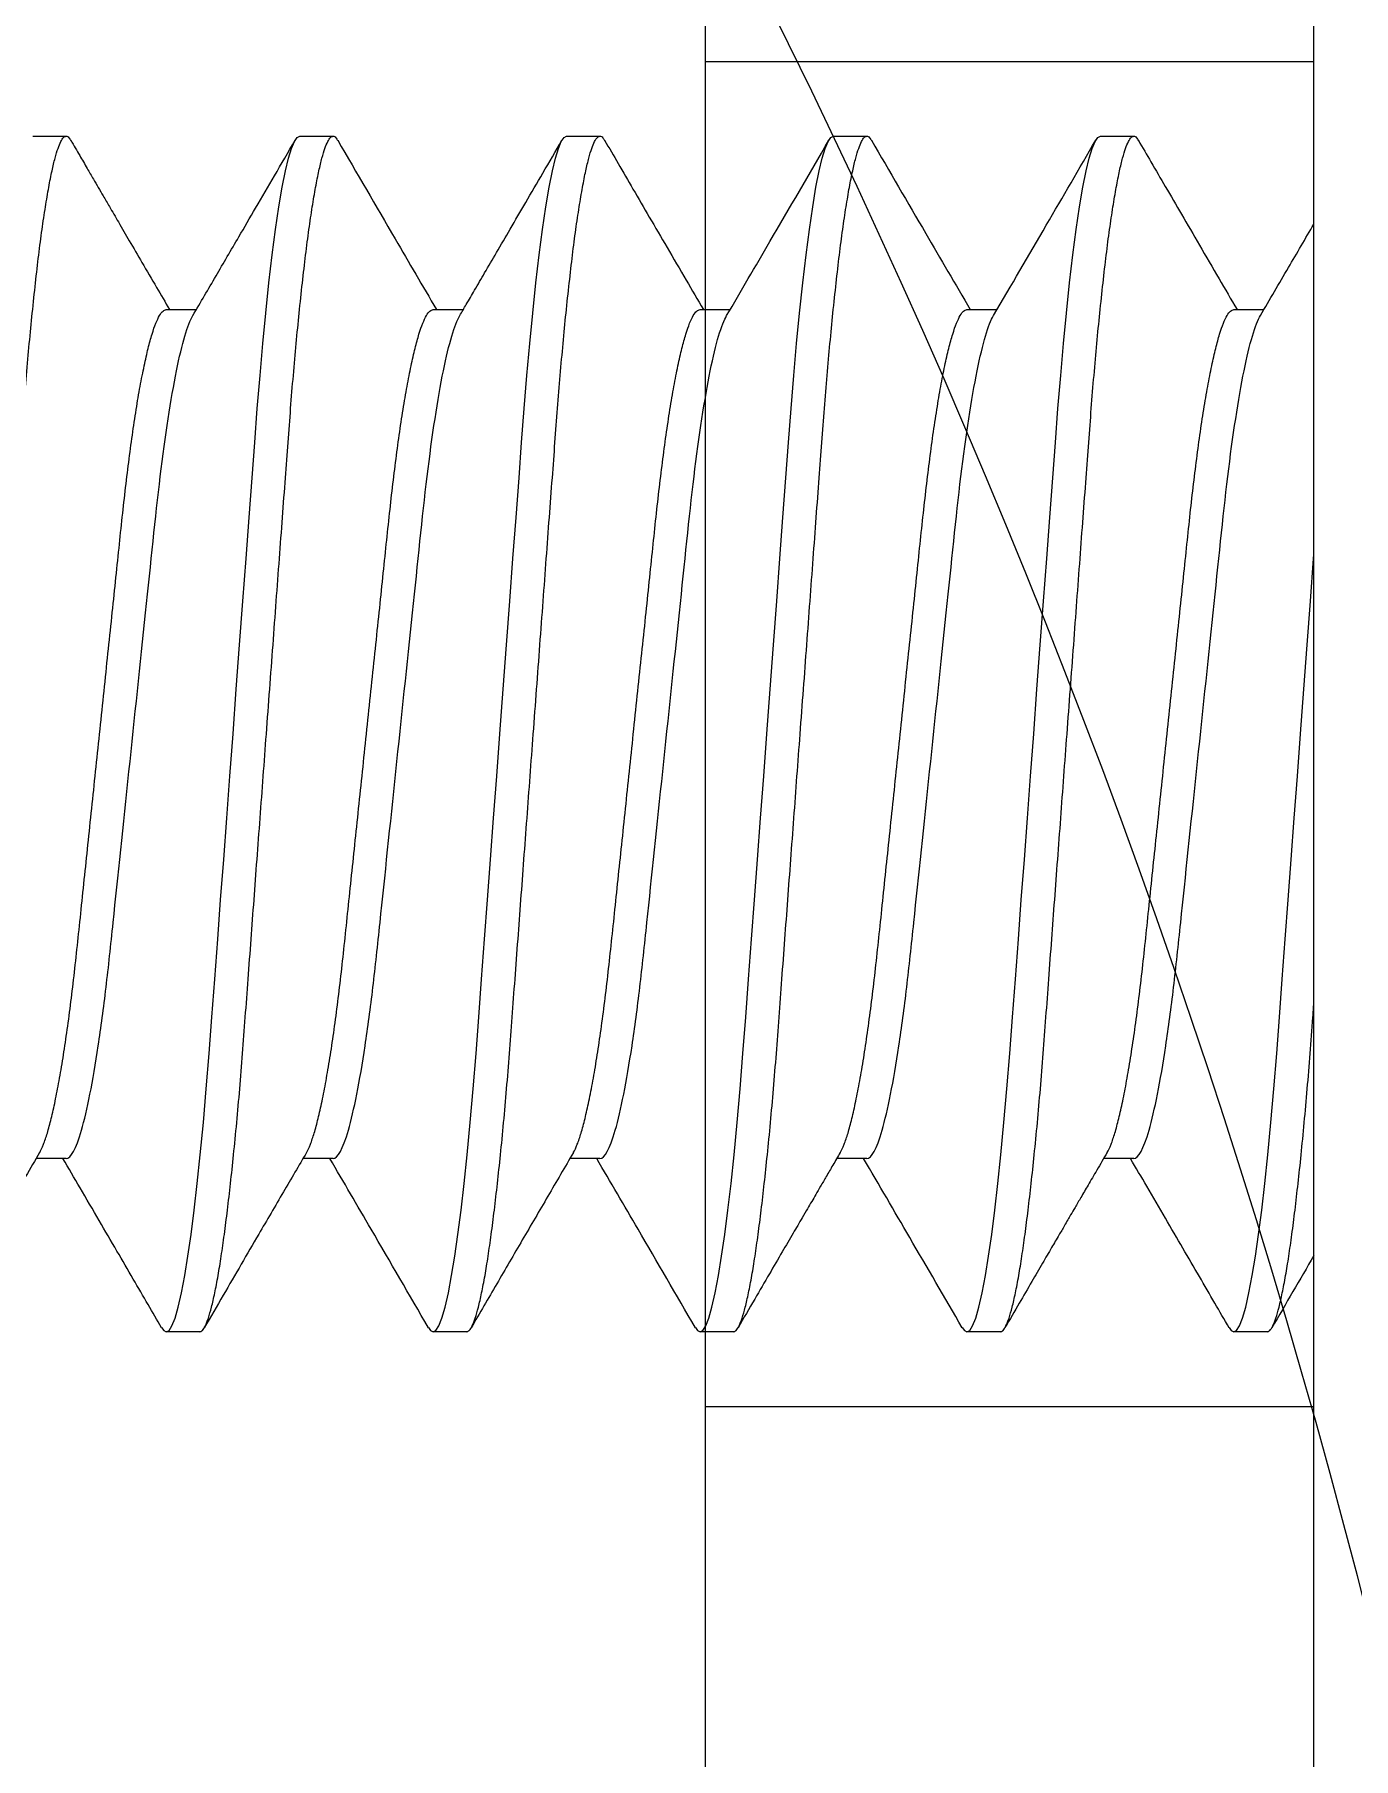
# Model space of a CAD drawing. Header units: inches. Extents: x 1.3 to 19.8, y 1.7 to 13.
# Drawn here: x 14.1587 to 14.2823, y 8.1799 to 8.3414 of the extents above; entities that cross this region are included whole.
import ezdxf

# ---------------------------------------------------------------- set-up
doc = ezdxf.new("R2010")
doc.units = ezdxf.units.IN
doc.header["$MEASUREMENT"] = 0
doc.linetypes.add('SLD-Solid', pattern=[0])
for name, color, linetype in [('Clamp', 30, 'Continuous'), ('Fastener', 134, 'Continuous'), ('Solenoid', 6, 'Continuous')]:
    doc.layers.add(name, color=color, linetype=linetype)

msp = doc.modelspace()

# ---------------------------------------------------------------- linework, layer by layer
at = {"layer": 'Clamp'}
msp.add_arc((13.55654, 8.00907), 0.75, 0, 48.67895, dxfattribs=at)
at = {"layer": 'Fastener'}
msp.add_line((14.27854, 8.15724), (14.27854, 8.43187), dxfattribs=at)
at = {"layer": 'Fastener', "linetype": 'SLD-Solid', "lineweight": 15}
for p, q in [((14.15854, 8.33187), (14.16166, 8.33187)), ((14.18354, 8.33187), (14.18666, 8.33187)), ((14.20854, 8.33187), (14.21166, 8.33187)), ((14.23354, 8.33187), (14.23666, 8.33187)), ((14.25854, 8.33187), (14.26166, 8.33187)), ((14.17104, 8.31563), (14.17386, 8.31563)), ((14.19604, 8.31563), (14.19886, 8.31563)), ((14.22104, 8.31563), (14.22386, 8.31563)), ((14.24604, 8.31563), (14.24886, 8.31563)), ((14.27104, 8.31563), (14.27386, 8.31563)), ((14.16166, 8.2361), (14.15885, 8.2361)), ((14.18666, 8.2361), (14.18385, 8.2361)), ((14.21166, 8.2361), (14.20885, 8.2361)), ((14.23666, 8.2361), (14.23384, 8.2361)), ((14.26166, 8.2361), (14.25884, 8.2361)), ((14.17416, 8.21987), (14.17104, 8.21987)), ((14.19916, 8.21987), (14.19604, 8.21987)), ((14.22416, 8.21987), (14.22104, 8.21987)), ((14.24916, 8.21987), (14.24604, 8.21987)), ((14.27416, 8.21987), (14.27104, 8.21987))]:
    msp.add_line(p, q, dxfattribs=at)
at = {"layer": 'Fastener', "linetype": 'SLD-Solid', "lineweight": 15, "flags": 128}
for points in [[(14.1706, 8.22028), (14.1708, 8.21999), (14.17104, 8.21987), (14.1713, 8.22), (14.17157, 8.22043), (14.17186, 8.22116), (14.17215, 8.22219), (14.17246, 8.22352), (14.17277, 8.22515), (14.17306, 8.22695), (14.17336, 8.229), (14.17365, 8.23128), (14.17394, 8.23377), (14.17422, 8.23645), (14.17451, 8.23947), (14.17479, 8.24264), (14.17506, 8.24594), (14.17532, 8.24934), (14.17558, 8.25291), (14.17586, 8.25666), (14.17613, 8.26033), (14.17642, 8.26411), (14.1767, 8.26798), (14.177, 8.27191), (14.17729, 8.27587), (14.1776, 8.28006), (14.17791, 8.28422), (14.17822, 8.28831), (14.17851, 8.2923), (14.1788, 8.29616), (14.17908, 8.29986), (14.17932, 8.30318), (14.17956, 8.30636), (14.17982, 8.30946), (14.18008, 8.31244), (14.18036, 8.31528), (14.18066, 8.31812), (14.18097, 8.32074), (14.18128, 8.32312), (14.18159, 8.32524), (14.1819, 8.32708), (14.18221, 8.32862), (14.18249, 8.32981), (14.18277, 8.33072), (14.18304, 8.33136), (14.1833, 8.33174), (14.18354, 8.33187), (14.18354, 8.33187)], [(14.1956, 8.22028), (14.1958, 8.21999), (14.19604, 8.21987), (14.1963, 8.22), (14.19657, 8.22043), (14.19686, 8.22116), (14.19715, 8.22219), (14.19746, 8.22352), (14.19777, 8.22515), (14.19806, 8.22695), (14.19836, 8.229), (14.19865, 8.23128), (14.19894, 8.23377), (14.19922, 8.23645), (14.19951, 8.23947), (14.19979, 8.24264), (14.20006, 8.24594), (14.20032, 8.24934), (14.20058, 8.25291), (14.20086, 8.25666), (14.20113, 8.26033), (14.20142, 8.26411), (14.2017, 8.26798), (14.202, 8.27191), (14.20229, 8.27587), (14.2026, 8.28006), (14.20291, 8.28422), (14.20322, 8.28831), (14.20351, 8.2923), (14.2038, 8.29616), (14.20408, 8.29986), (14.20432, 8.30318), (14.20456, 8.30636), (14.20482, 8.30946), (14.20508, 8.31244), (14.20536, 8.31528), (14.20566, 8.31812), (14.20597, 8.32074), (14.20628, 8.32312), (14.20659, 8.32524), (14.2069, 8.32708), (14.20721, 8.32862), (14.20749, 8.32981), (14.20777, 8.33072), (14.20804, 8.33136), (14.2083, 8.33174), (14.20854, 8.33187), (14.20854, 8.33187)], [(14.2206, 8.22028), (14.2208, 8.21999), (14.22104, 8.21987), (14.2213, 8.22), (14.22157, 8.22043), (14.22186, 8.22116), (14.22215, 8.22219), (14.22246, 8.22352), (14.22277, 8.22515), (14.22306, 8.22695), (14.22336, 8.229), (14.22365, 8.23128), (14.22394, 8.23377), (14.22422, 8.23645), (14.22451, 8.23947), (14.22479, 8.24264), (14.22506, 8.24594), (14.22532, 8.24934), (14.22558, 8.25291), (14.22586, 8.25666), (14.22613, 8.26033), (14.22642, 8.26411), (14.2267, 8.26798), (14.227, 8.27191), (14.22729, 8.27587), (14.2276, 8.28006), (14.22791, 8.28422), (14.22822, 8.28831), (14.22851, 8.2923), (14.2288, 8.29616), (14.22908, 8.29986), (14.22932, 8.30318), (14.22956, 8.30636), (14.22982, 8.30946), (14.23008, 8.31244), (14.23036, 8.31528), (14.23066, 8.31812), (14.23097, 8.32074), (14.23128, 8.32312), (14.23159, 8.32524), (14.2319, 8.32708), (14.23221, 8.32862), (14.23249, 8.32981), (14.23277, 8.33072), (14.23304, 8.33136), (14.2333, 8.33174), (14.23354, 8.33187), (14.23354, 8.33187)], [(14.2456, 8.22028), (14.2458, 8.21999), (14.24604, 8.21987), (14.2463, 8.22), (14.24657, 8.22043), (14.24686, 8.22116), (14.24715, 8.22219), (14.24746, 8.22352), (14.24777, 8.22515), (14.24806, 8.22695), (14.24836, 8.229), (14.24865, 8.23128), (14.24894, 8.23377), (14.24922, 8.23645), (14.24951, 8.23947), (14.24979, 8.24264), (14.25006, 8.24594), (14.25032, 8.24934), (14.25058, 8.25291), (14.25086, 8.25666), (14.25113, 8.26033), (14.25142, 8.26411), (14.2517, 8.26798), (14.252, 8.27191), (14.25229, 8.27587), (14.2526, 8.28006), (14.25291, 8.28422), (14.25322, 8.28831), (14.25351, 8.2923), (14.2538, 8.29616), (14.25408, 8.29986), (14.25432, 8.30318), (14.25456, 8.30636), (14.25482, 8.30946), (14.25508, 8.31244), (14.25536, 8.31528), (14.25566, 8.31812), (14.25597, 8.32074), (14.25628, 8.32312), (14.25659, 8.32524), (14.2569, 8.32708), (14.25721, 8.32862), (14.25749, 8.32981), (14.25777, 8.33072), (14.25804, 8.33136), (14.2583, 8.33174), (14.25854, 8.33187), (14.25854, 8.33187)], [(14.2706, 8.22028), (14.2708, 8.21999), (14.27104, 8.21987), (14.2713, 8.22), (14.27157, 8.22043), (14.27186, 8.22116), (14.27215, 8.22219), (14.27246, 8.22352), (14.27277, 8.22515), (14.27306, 8.22695), (14.27336, 8.229), (14.27365, 8.23128), (14.27394, 8.23377), (14.27422, 8.23645), (14.27451, 8.23947), (14.27479, 8.24264), (14.27506, 8.24594), (14.27532, 8.24934), (14.27558, 8.25291), (14.27586, 8.25666), (14.27613, 8.26033), (14.27642, 8.26411), (14.2767, 8.26798), (14.277, 8.27191), (14.27729, 8.27587), (14.2776, 8.28006), (14.27791, 8.28422), (14.27822, 8.28831), (14.27851, 8.2923), (14.27854, 8.29267)]]:
    msp.add_lwpolyline(points, dxfattribs=at)
at = {"layer": 'Fastener', "linetype": 'SLD-Solid', "lineweight": 15}
for points, knots in [([(14.14916, 8.21987), (14.14925, 8.21989), (14.14942, 8.21995), (14.1497, 8.22039), (14.14998, 8.22111), (14.15028, 8.22214), (14.15058, 8.22347), (14.15089, 8.22507), (14.15119, 8.22691), (14.15148, 8.22896), (14.15177, 8.23124), (14.15206, 8.23373), (14.15235, 8.23646), (14.15264, 8.23942), (14.15292, 8.2426), (14.15319, 8.2459), (14.15344, 8.24933), (14.15371, 8.25291), (14.15398, 8.25659), (14.15426, 8.26033), (14.15454, 8.26411), (14.15483, 8.26798), (14.15512, 8.27191), (14.15542, 8.27594), (14.15573, 8.28006), (14.15604, 8.28422), (14.15634, 8.28831), (14.15664, 8.2923), (14.15692, 8.29616), (14.1572, 8.29979), (14.15745, 8.3032), (14.15769, 8.3064), (14.15794, 8.3095), (14.15821, 8.31248), (14.15849, 8.31538), (14.15879, 8.31816), (14.15909, 8.32078), (14.1594, 8.32316), (14.15972, 8.32528), (14.16003, 8.32712), (14.16033, 8.32864), (14.16062, 8.32985), (14.1609, 8.33076), (14.16116, 8.3314), (14.16142, 8.33178), (14.16167, 8.3319), (14.16189, 8.33181), (14.16204, 8.33155), (14.16211, 8.33144)], [0, 0, 0, 0, 0.021662, 0.043685, 0.066021, 0.088614, 0.111408, 0.134339, 0.15603, 0.177733, 0.199393, 0.220955, 0.242368, 0.264858, 0.287066, 0.30894, 0.330508, 0.35233, 0.374494, 0.395657, 0.417032, 0.438566, 0.46021, 0.481908, 0.50492, 0.527866, 0.550683, 0.573308, 0.595684, 0.617755, 0.638242, 0.658599, 0.679271, 0.700236, 0.721448, 0.744163, 0.767043, 0.790025, 0.813045, 0.836036, 0.858935, 0.880383, 0.901642, 0.922663, 0.943401, 0.963816, 0.985478, 1, 1, 1, 1]), ([(14.17416, 8.21987), (14.17425, 8.21989), (14.17442, 8.21995), (14.1747, 8.22039), (14.17498, 8.22111), (14.17528, 8.22214), (14.17558, 8.22347), (14.17589, 8.22507), (14.17619, 8.22691), (14.17648, 8.22896), (14.17677, 8.23124), (14.17706, 8.23373), (14.17735, 8.23646), (14.17764, 8.23942), (14.17792, 8.2426), (14.17819, 8.2459), (14.17844, 8.24933), (14.17871, 8.25291), (14.17898, 8.25659), (14.17926, 8.26033), (14.17954, 8.26411), (14.17983, 8.26798), (14.18012, 8.27191), (14.18042, 8.27594), (14.18073, 8.28006), (14.18104, 8.28422), (14.18134, 8.28831), (14.18164, 8.2923), (14.18192, 8.29616), (14.1822, 8.29979), (14.18245, 8.3032), (14.18269, 8.3064), (14.18294, 8.3095), (14.18321, 8.31248), (14.18349, 8.31538), (14.18379, 8.31816), (14.18409, 8.32078), (14.1844, 8.32316), (14.18472, 8.32528), (14.18503, 8.32712), (14.18533, 8.32864), (14.18562, 8.32985), (14.1859, 8.33076), (14.18616, 8.3314), (14.18642, 8.33178), (14.18667, 8.3319), (14.18689, 8.33181), (14.18704, 8.33155), (14.1871, 8.33145)], [0, 0, 0, 0, 0.021663, 0.043688, 0.066026, 0.088621, 0.111416, 0.134349, 0.156042, 0.177746, 0.199408, 0.220972, 0.242386, 0.264877, 0.287087, 0.308963, 0.330532, 0.352356, 0.374521, 0.395687, 0.417062, 0.438599, 0.460244, 0.481944, 0.504957, 0.527905, 0.550723, 0.573351, 0.595728, 0.617801, 0.638289, 0.658647, 0.679322, 0.700288, 0.721502, 0.744218, 0.7671, 0.790084, 0.813105, 0.836098, 0.858998, 0.880449, 0.901709, 0.922732, 0.943471, 0.963887, 0.985551, 1, 1, 1, 1]), ([(14.19916, 8.21987), (14.19925, 8.21989), (14.19942, 8.21995), (14.1997, 8.22039), (14.19998, 8.22111), (14.20028, 8.22214), (14.20058, 8.22347), (14.20089, 8.22507), (14.20119, 8.22691), (14.20148, 8.22896), (14.20177, 8.23124), (14.20206, 8.23373), (14.20235, 8.23646), (14.20264, 8.23942), (14.20292, 8.2426), (14.20319, 8.2459), (14.20344, 8.24933), (14.20371, 8.25291), (14.20398, 8.25659), (14.20426, 8.26033), (14.20454, 8.26411), (14.20483, 8.26798), (14.20512, 8.27191), (14.20542, 8.27594), (14.20573, 8.28006), (14.20604, 8.28422), (14.20634, 8.28831), (14.20664, 8.2923), (14.20692, 8.29616), (14.2072, 8.29979), (14.20745, 8.3032), (14.20769, 8.3064), (14.20794, 8.3095), (14.20821, 8.31248), (14.20849, 8.31538), (14.20879, 8.31816), (14.20909, 8.32078), (14.2094, 8.32316), (14.20972, 8.32528), (14.21003, 8.32712), (14.21033, 8.32864), (14.21062, 8.32985), (14.2109, 8.33076), (14.21116, 8.3314), (14.21142, 8.33178), (14.21167, 8.3319), (14.21189, 8.33181), (14.21204, 8.33155), (14.2121, 8.33145)], [0, 0, 0, 0, 0.021665, 0.043691, 0.06603, 0.088627, 0.111423, 0.134358, 0.156052, 0.177758, 0.199421, 0.220986, 0.242402, 0.264895, 0.287106, 0.308983, 0.330554, 0.35238, 0.374546, 0.395713, 0.41709, 0.438628, 0.460275, 0.481976, 0.504991, 0.52794, 0.55076, 0.573389, 0.595768, 0.617842, 0.638331, 0.658691, 0.679367, 0.700335, 0.72155, 0.744268, 0.767151, 0.790137, 0.813159, 0.836154, 0.859056, 0.880508, 0.901769, 0.922793, 0.943534, 0.963952, 0.985616, 1, 1, 1, 1]), ([(14.22416, 8.21987), (14.22425, 8.21989), (14.22442, 8.21995), (14.2247, 8.22039), (14.22498, 8.22111), (14.22528, 8.22214), (14.22558, 8.22347), (14.22589, 8.22507), (14.22619, 8.22691), (14.22648, 8.22896), (14.22677, 8.23124), (14.22706, 8.23373), (14.22735, 8.23646), (14.22764, 8.23942), (14.22792, 8.2426), (14.22819, 8.2459), (14.22844, 8.24933), (14.22871, 8.25291), (14.22898, 8.25659), (14.22926, 8.26033), (14.22954, 8.26411), (14.22983, 8.26798), (14.23012, 8.27191), (14.23042, 8.27594), (14.23073, 8.28006), (14.23104, 8.28422), (14.23134, 8.28831), (14.23164, 8.2923), (14.23192, 8.29616), (14.2322, 8.29979), (14.23245, 8.3032), (14.23269, 8.3064), (14.23294, 8.3095), (14.23321, 8.31248), (14.23349, 8.31538), (14.23379, 8.31816), (14.23409, 8.32078), (14.2344, 8.32316), (14.23472, 8.32528), (14.23503, 8.32712), (14.23533, 8.32864), (14.23562, 8.32985), (14.2359, 8.33076), (14.23616, 8.3314), (14.23642, 8.33178), (14.23667, 8.3319), (14.23689, 8.33181), (14.23704, 8.33155), (14.2371, 8.33145)], [0, 0, 0, 0, 0.021664, 0.043689, 0.066026, 0.088621, 0.111416, 0.13435, 0.156042, 0.177747, 0.199408, 0.220972, 0.242386, 0.264878, 0.287088, 0.308963, 0.330533, 0.352357, 0.374522, 0.395687, 0.417063, 0.4386, 0.460245, 0.481945, 0.504958, 0.527906, 0.550725, 0.573352, 0.59573, 0.617802, 0.63829, 0.658649, 0.679323, 0.700289, 0.721503, 0.74422, 0.767102, 0.790086, 0.813107, 0.8361, 0.859, 0.880451, 0.901711, 0.922734, 0.943473, 0.963889, 0.985553, 1, 1, 1, 1]), ([(14.24916, 8.21987), (14.24925, 8.21989), (14.24942, 8.21995), (14.2497, 8.22039), (14.24998, 8.22111), (14.25028, 8.22214), (14.25058, 8.22347), (14.25089, 8.22507), (14.25119, 8.22691), (14.25148, 8.22896), (14.25177, 8.23124), (14.25206, 8.23373), (14.25235, 8.23646), (14.25264, 8.23942), (14.25292, 8.2426), (14.25319, 8.2459), (14.25344, 8.24933), (14.25371, 8.25291), (14.25398, 8.25659), (14.25426, 8.26033), (14.25454, 8.26411), (14.25483, 8.26798), (14.25512, 8.27191), (14.25542, 8.27594), (14.25573, 8.28006), (14.25604, 8.28422), (14.25634, 8.28831), (14.25664, 8.2923), (14.25692, 8.29616), (14.2572, 8.29979), (14.25745, 8.3032), (14.25769, 8.3064), (14.25794, 8.3095), (14.25821, 8.31248), (14.25849, 8.31538), (14.25879, 8.31816), (14.25909, 8.32078), (14.2594, 8.32316), (14.25972, 8.32528), (14.26003, 8.32712), (14.26033, 8.32864), (14.26062, 8.32985), (14.2609, 8.33076), (14.26116, 8.3314), (14.26142, 8.33178), (14.26167, 8.3319), (14.26189, 8.33181), (14.26204, 8.33155), (14.2621, 8.33144)], [0, 0, 0, 0, 0.021662, 0.043686, 0.066022, 0.088616, 0.11141, 0.134342, 0.156034, 0.177737, 0.199398, 0.220961, 0.242374, 0.264864, 0.287073, 0.308947, 0.330516, 0.352339, 0.374503, 0.395667, 0.417042, 0.438577, 0.460221, 0.48192, 0.504932, 0.527878, 0.550696, 0.573322, 0.595699, 0.61777, 0.638257, 0.658614, 0.679288, 0.700253, 0.721466, 0.744181, 0.767062, 0.790044, 0.813064, 0.836056, 0.858955, 0.880405, 0.901664, 0.922686, 0.943424, 0.963839, 0.985501, 1, 1, 1, 1]), ([(14.1621, 8.33148), (14.16238, 8.331), (14.16289, 8.33013), (14.16359, 8.32892), (14.16417, 8.32792), (14.16467, 8.32706), (14.16517, 8.3262), (14.1658, 8.32513), (14.16661, 8.32373), (14.16763, 8.32198), (14.16882, 8.31994), (14.17008, 8.31779), (14.17094, 8.31632), (14.17135, 8.31563)], [0, 0, 0, 0, 0.089385, 0.165669, 0.228862, 0.278973, 0.328163, 0.390338, 0.482091, 0.592515, 0.721573, 0.869223, 1, 1, 1, 1]), ([(14.17353, 8.31506), (14.17389, 8.31569), (14.17462, 8.31692), (14.17569, 8.31876), (14.17676, 8.3206), (14.178, 8.32272), (14.17947, 8.32524), (14.18123, 8.32826), (14.18246, 8.33037), (14.1831, 8.33148)], [0, 0, 0, 0, 0.113896, 0.226128, 0.336684, 0.448715, 0.613776, 0.797523, 1, 1, 1, 1]), ([(14.1871, 8.33148), (14.18889, 8.3284), (14.19197, 8.32311), (14.19506, 8.31783), (14.19635, 8.31563)], [0, 0, 0, 0, 0.582232, 1, 1, 1, 1]), ([(14.19853, 8.31506), (14.19873, 8.31541), (14.1992, 8.3162), (14.19997, 8.31753), (14.20092, 8.31915), (14.20203, 8.32106), (14.20331, 8.32325), (14.20476, 8.32574), (14.20638, 8.32851), (14.20751, 8.33046), (14.2081, 8.33148)], [0, 0, 0, 0, 0.06359, 0.144676, 0.24328, 0.359424, 0.493133, 0.644442, 0.813383, 1, 1, 1, 1]), ([(14.2121, 8.33148), (14.21252, 8.33076), (14.21341, 8.32924), (14.2148, 8.32684), (14.21633, 8.32422), (14.21799, 8.32137), (14.21968, 8.31848), (14.22081, 8.31654), (14.22135, 8.31563)], [0, 0, 0, 0, 0.1366309, 0.2877085, 0.4531892, 0.6330276, 0.827174, 1, 1, 1, 1]), ([(14.22353, 8.31506), (14.22488, 8.31737), (14.22808, 8.32284), (14.23126, 8.32831), (14.2331, 8.33148)], [0, 0, 0, 0, 0.422079, 1, 1, 1, 1]), ([(14.2371, 8.33148), (14.23879, 8.32857), (14.24187, 8.32328), (14.24496, 8.318), (14.24635, 8.31563)], [0, 0, 0, 0, 0.549896, 1, 1, 1, 1]), ([(14.24853, 8.31506), (14.25018, 8.31789), (14.25338, 8.32335), (14.25656, 8.32883), (14.2581, 8.33148)], [0, 0, 0, 0, 0.515851, 1, 1, 1, 1]), ([(14.2621, 8.33148), (14.2625, 8.3308), (14.26333, 8.32936), (14.26468, 8.32705), (14.26619, 8.32446), (14.26787, 8.32158), (14.2696, 8.3186), (14.27078, 8.31659), (14.27135, 8.31563)], [0, 0, 0, 0, 0.127459, 0.273038, 0.43669, 0.618357, 0.817973, 1, 1, 1, 1]), ([(14.27353, 8.31507), (14.27441, 8.31656), (14.27608, 8.31942), (14.27775, 8.32228), (14.27854, 8.32364)], [0, 0, 0, 0, 0.2735344, 0.5226997, 0.5226997, 0.5226997, 0.5226997]), ([(14.15917, 8.23667), (14.15918, 8.23667), (14.15929, 8.23683), (14.15954, 8.23741), (14.1599, 8.23844), (14.16026, 8.2398), (14.16063, 8.24144), (14.161, 8.24334), (14.16137, 8.24548), (14.16172, 8.24785), (14.16207, 8.25042), (14.1624, 8.25316), (14.16271, 8.25603), (14.16303, 8.25905), (14.16336, 8.26221), (14.1637, 8.2655), (14.16406, 8.26889), (14.16442, 8.27236), (14.16479, 8.27589), (14.16516, 8.27944), (14.16553, 8.28297), (14.1659, 8.28641), (14.16624, 8.28973), (14.16657, 8.29288), (14.16688, 8.29586), (14.16719, 8.29867), (14.16752, 8.30136), (14.16786, 8.30391), (14.16822, 8.3063), (14.16859, 8.30847), (14.16897, 8.31039), (14.16934, 8.31203), (14.16971, 8.31336), (14.17006, 8.31439), (14.17041, 8.31511), (14.17073, 8.31555), (14.17094, 8.3156), (14.17104, 8.31563)], [0, 0, 0, 0, 0.001101, 0.030659, 0.060573, 0.090728, 0.120461, 0.15019, 0.179798, 0.209169, 0.238717, 0.267799, 0.29632, 0.324869, 0.353975, 0.383012, 0.412392, 0.442005, 0.471736, 0.502007, 0.532152, 0.562052, 0.591591, 0.620661, 0.648664, 0.676701, 0.705279, 0.734303, 0.764211, 0.794361, 0.824633, 0.854902, 0.885043, 0.914405, 0.943418, 0.97198, 1, 1, 1, 1]), ([(14.18417, 8.23667), (14.18418, 8.23667), (14.18429, 8.23683), (14.18454, 8.23741), (14.1849, 8.23844), (14.18526, 8.2398), (14.18563, 8.24144), (14.186, 8.24334), (14.18637, 8.24548), (14.18672, 8.24785), (14.18707, 8.25042), (14.1874, 8.25316), (14.18771, 8.25603), (14.18803, 8.25905), (14.18836, 8.26221), (14.1887, 8.2655), (14.18906, 8.26889), (14.18942, 8.27236), (14.18979, 8.27589), (14.19016, 8.27944), (14.19053, 8.28297), (14.1909, 8.28641), (14.19124, 8.28973), (14.19157, 8.29288), (14.19188, 8.29586), (14.19219, 8.29867), (14.19252, 8.30136), (14.19286, 8.30391), (14.19322, 8.3063), (14.19359, 8.30847), (14.19397, 8.31039), (14.19434, 8.31203), (14.19471, 8.31336), (14.19506, 8.31439), (14.19541, 8.31511), (14.19573, 8.31555), (14.19594, 8.3156), (14.19604, 8.31563)], [0, 0, 0, 0, 0.0013524, 0.0309032, 0.0608099, 0.090957, 0.1206823, 0.150404, 0.1800041, 0.2093676, 0.2389086, 0.2679837, 0.2964969, 0.3250385, 0.3541381, 0.3831676, 0.41254, 0.4421455, 0.471869, 0.5021319, 0.5322702, 0.5621626, 0.5916936, 0.6207565, 0.6487522, 0.6767829, 0.7053528, 0.7343703, 0.7642699, 0.7944126, 0.8246769, 0.8549383, 0.8850722, 0.9144268, 0.9434322, 0.971987, 1, 1, 1, 1]), ([(14.20917, 8.23667), (14.20918, 8.23668), (14.20929, 8.23683), (14.20954, 8.23741), (14.2099, 8.23844), (14.21026, 8.2398), (14.21063, 8.24144), (14.211, 8.24334), (14.21137, 8.24548), (14.21172, 8.24785), (14.21207, 8.25042), (14.2124, 8.25316), (14.21271, 8.25603), (14.21303, 8.25905), (14.21336, 8.26221), (14.2137, 8.2655), (14.21406, 8.26889), (14.21442, 8.27236), (14.21479, 8.27589), (14.21516, 8.27944), (14.21553, 8.28297), (14.2159, 8.28641), (14.21624, 8.28973), (14.21657, 8.29288), (14.21688, 8.29586), (14.21719, 8.29867), (14.21752, 8.30136), (14.21786, 8.30391), (14.21822, 8.3063), (14.21859, 8.30847), (14.21897, 8.31039), (14.21934, 8.31203), (14.21971, 8.31336), (14.22006, 8.31439), (14.22041, 8.31511), (14.22073, 8.31555), (14.22094, 8.3156), (14.22104, 8.31563)], [0, 0, 0, 0, 0.001056, 0.030616, 0.060531, 0.090687, 0.120421, 0.150152, 0.179761, 0.209133, 0.238683, 0.267767, 0.296288, 0.324838, 0.353947, 0.382985, 0.412366, 0.44198, 0.471712, 0.501984, 0.532132, 0.562033, 0.591573, 0.620644, 0.648648, 0.676687, 0.705265, 0.734291, 0.7642, 0.794352, 0.824625, 0.854895, 0.885038, 0.914401, 0.943415, 0.971979, 1, 1, 1, 1]), ([(14.23417, 8.23667), (14.23418, 8.23668), (14.23429, 8.23683), (14.23454, 8.23741), (14.2349, 8.23844), (14.23526, 8.2398), (14.23563, 8.24144), (14.236, 8.24334), (14.23637, 8.24548), (14.23672, 8.24785), (14.23707, 8.25042), (14.2374, 8.25316), (14.23771, 8.25603), (14.23803, 8.25905), (14.23836, 8.26221), (14.2387, 8.2655), (14.23906, 8.26889), (14.23942, 8.27236), (14.23979, 8.27589), (14.24016, 8.27944), (14.24053, 8.28297), (14.2409, 8.28641), (14.24124, 8.28973), (14.24157, 8.29288), (14.24188, 8.29586), (14.24219, 8.29867), (14.24252, 8.30136), (14.24286, 8.30391), (14.24322, 8.3063), (14.24359, 8.30847), (14.24397, 8.31039), (14.24434, 8.31203), (14.24471, 8.31336), (14.24506, 8.31439), (14.24541, 8.31511), (14.24573, 8.31555), (14.24594, 8.3156), (14.24604, 8.31563)], [0, 0, 0, 0, 0.0010211, 0.0305816, 0.0604983, 0.0906554, 0.1203905, 0.1501221, 0.179732, 0.2091053, 0.238656, 0.2677408, 0.2962634, 0.3248145, 0.3539238, 0.3829629, 0.412345, 0.4419604, 0.4716938, 0.5019667, 0.532115, 0.5620173, 0.5915582, 0.6206306, 0.6486357, 0.6766756, 0.705255, 0.7342821, 0.7641916, 0.7943444, 0.8246187, 0.8548902, 0.885034, 0.9143984, 0.9434134, 0.9719777, 1, 1, 1, 1]), ([(14.25917, 8.23667), (14.25918, 8.23667), (14.25929, 8.23683), (14.25954, 8.23741), (14.2599, 8.23844), (14.26026, 8.2398), (14.26063, 8.24144), (14.261, 8.24334), (14.26137, 8.24548), (14.26172, 8.24785), (14.26207, 8.25042), (14.2624, 8.25316), (14.26271, 8.25603), (14.26303, 8.25905), (14.26336, 8.26221), (14.2637, 8.2655), (14.26406, 8.26889), (14.26442, 8.27236), (14.26479, 8.27589), (14.26516, 8.27944), (14.26553, 8.28297), (14.2659, 8.28641), (14.26624, 8.28973), (14.26657, 8.29288), (14.26688, 8.29586), (14.26719, 8.29867), (14.26752, 8.30136), (14.26786, 8.30391), (14.26822, 8.3063), (14.26859, 8.30847), (14.26897, 8.31039), (14.26934, 8.31203), (14.26971, 8.31336), (14.27006, 8.31439), (14.27041, 8.31511), (14.27073, 8.31555), (14.27094, 8.3156), (14.27104, 8.31563)], [0, 0, 0, 0, 0.0011037, 0.0306617, 0.060576, 0.0907305, 0.1204632, 0.1501923, 0.1797998, 0.2091707, 0.2387189, 0.2678013, 0.2963216, 0.3248703, 0.3539772, 0.3830139, 0.4123936, 0.4420065, 0.4717374, 0.5020078, 0.5321537, 0.5620535, 0.5915919, 0.620662, 0.6486647, 0.6767023, 0.7052794, 0.7343041, 0.7642111, 0.7943614, 0.8246333, 0.8549021, 0.8850435, 0.9144055, 0.9434181, 0.9719801, 1, 1, 1, 1]), ([(14.16166, 8.2361), (14.16209, 8.2361), (14.16258, 8.23696), (14.16362, 8.24056), (14.16416, 8.2433), (14.16492, 8.24836), (14.16517, 8.2502), (14.16563, 8.25408), (14.16584, 8.25607), (14.16651, 8.26249), (14.16702, 8.26735), (14.16807, 8.27736), (14.16861, 8.28248), (14.1696, 8.29193), (14.17001, 8.29614), (14.17094, 8.30383), (14.17147, 8.30727), (14.17252, 8.31248), (14.17305, 8.31425), (14.17353, 8.31506)], [0, 0, 0, 0, 0.125, 0.125, 0.25, 0.25, 0.3125, 0.3125, 0.375, 0.375, 0.5, 0.5, 0.625, 0.625, 0.75, 0.75, 0.875, 0.875, 1, 1, 1, 1]), ([(14.18666, 8.2361), (14.18709, 8.2361), (14.18758, 8.23696), (14.18862, 8.24056), (14.18916, 8.2433), (14.18992, 8.24836), (14.19017, 8.2502), (14.19063, 8.25408), (14.19084, 8.25607), (14.19151, 8.26249), (14.19202, 8.26735), (14.19307, 8.27736), (14.19361, 8.28248), (14.1946, 8.29193), (14.19501, 8.29614), (14.19594, 8.30383), (14.19647, 8.30727), (14.19752, 8.31248), (14.19805, 8.31425), (14.19853, 8.31506)], [0, 0, 0, 0, 0.125, 0.125, 0.25, 0.25, 0.3125, 0.3125, 0.375, 0.375, 0.5, 0.5, 0.625, 0.625, 0.75, 0.75, 0.875, 0.875, 1, 1, 1, 1]), ([(14.21166, 8.2361), (14.21209, 8.2361), (14.21258, 8.23696), (14.21362, 8.24056), (14.21416, 8.2433), (14.21492, 8.24836), (14.21517, 8.2502), (14.21563, 8.25408), (14.21584, 8.25608), (14.21651, 8.26249), (14.21702, 8.26735), (14.21807, 8.27736), (14.21861, 8.28248), (14.2196, 8.29193), (14.22001, 8.29614), (14.22094, 8.30383), (14.22147, 8.30727), (14.22252, 8.31249), (14.22305, 8.31425), (14.22353, 8.31506)], [0, 0, 0, 0, 0.125, 0.125, 0.25, 0.25, 0.3125, 0.3125, 0.375, 0.375, 0.5, 0.5, 0.625, 0.625, 0.75, 0.75, 0.875, 0.875, 1, 1, 1, 1]), ([(14.23666, 8.2361), (14.23709, 8.2361), (14.23758, 8.23696), (14.23862, 8.24056), (14.23916, 8.2433), (14.23992, 8.24836), (14.24017, 8.2502), (14.24063, 8.25408), (14.24084, 8.25608), (14.24151, 8.26249), (14.24202, 8.26735), (14.24307, 8.27736), (14.24361, 8.28249), (14.2446, 8.29193), (14.24501, 8.29614), (14.24594, 8.30383), (14.24647, 8.30727), (14.24752, 8.31249), (14.24805, 8.31425), (14.24853, 8.31506)], [0, 0, 0, 0, 0.125, 0.125, 0.25, 0.25, 0.3125, 0.3125, 0.375, 0.375, 0.5, 0.5, 0.625, 0.625, 0.75, 0.75, 0.875, 0.875, 1, 1, 1, 1]), ([(14.26166, 8.2361), (14.26209, 8.2361), (14.26258, 8.23696), (14.26362, 8.24056), (14.26416, 8.2433), (14.26492, 8.24836), (14.26517, 8.2502), (14.26563, 8.25408), (14.26584, 8.25608), (14.26651, 8.26249), (14.26702, 8.26735), (14.26807, 8.27736), (14.26861, 8.28249), (14.2696, 8.29194), (14.27001, 8.29614), (14.27094, 8.30383), (14.27147, 8.30727), (14.27252, 8.31249), (14.27305, 8.31425), (14.27353, 8.31507)], [0, 0, 0, 0, 0.125, 0.125, 0.25, 0.25, 0.3125, 0.3125, 0.375, 0.375, 0.5, 0.5, 0.625, 0.625, 0.75, 0.75, 0.875, 0.875, 1, 1, 1, 1]), ([(14.27416, 8.21987), (14.27425, 8.21989), (14.27442, 8.21995), (14.2747, 8.22039), (14.27498, 8.22111), (14.27528, 8.22214), (14.27558, 8.22347), (14.27589, 8.22507), (14.27619, 8.22691), (14.27648, 8.22896), (14.27677, 8.23124), (14.27706, 8.23373), (14.27735, 8.23646), (14.27764, 8.23942), (14.27792, 8.2426), (14.27819, 8.2459), (14.27839, 8.24861), (14.27851, 8.25022), (14.27854, 8.25067)], [0, 0, 0, 0, 0.021662, 0.0436855, 0.0660212, 0.0886149, 0.1114084, 0.1343402, 0.1560315, 0.1777344, 0.1993942, 0.2209568, 0.2423695, 0.2648595, 0.2870678, 0.3089421, 0.33051, 0.3387077, 0.3387077, 0.3387077, 0.3387077]), ([(14.15917, 8.23667), (14.1583, 8.23517), (14.1566, 8.23227), (14.15413, 8.22803), (14.15182, 8.22406), (14.15032, 8.22149), (14.1496, 8.22025)], [0, 0, 0, 0, 0.273535, 0.531456, 0.773647, 1, 1, 1, 1]), ([(14.18417, 8.23666), (14.18345, 8.23543), (14.18196, 8.23288), (14.17992, 8.2294), (14.17804, 8.22617), (14.17634, 8.22325), (14.17519, 8.22127), (14.1746, 8.22025)], [0, 0, 0, 0, 0.225404, 0.466834, 0.636951, 0.814603, 1, 1, 1, 1]), ([(14.20917, 8.23667), (14.20838, 8.2353), (14.20678, 8.23257), (14.20439, 8.22847), (14.20199, 8.22436), (14.2004, 8.22162), (14.1996, 8.22025)], [0, 0, 0, 0, 0.2495101, 0.4993295, 0.7494846, 1, 1, 1, 1]), ([(14.23417, 8.23667), (14.23394, 8.23627), (14.2335, 8.23552), (14.23289, 8.23447), (14.23235, 8.23355), (14.2319, 8.23277), (14.23149, 8.23207), (14.23106, 8.23135), (14.23049, 8.23036), (14.2297, 8.22901), (14.22868, 8.22726), (14.22748, 8.2252), (14.2261, 8.22283), (14.22512, 8.22115), (14.2246, 8.22025)], [0, 0, 0, 0, 0.0726126, 0.1368827, 0.1927979, 0.2403477, 0.2796129, 0.3211904, 0.3723655, 0.4601493, 0.5667815, 0.6922831, 0.8366798, 1, 1, 1, 1]), ([(14.25917, 8.23666), (14.25885, 8.23611), (14.25825, 8.23509), (14.25743, 8.23369), (14.25675, 8.23252), (14.25621, 8.23159), (14.2558, 8.2309), (14.25547, 8.23033), (14.25511, 8.2297), (14.2546, 8.22884), (14.25392, 8.22767), (14.25307, 8.22621), (14.25206, 8.22448), (14.25089, 8.22246), (14.25005, 8.22102), (14.2496, 8.22026)], [0, 0, 0, 0, 0.10074, 0.186625, 0.257628, 0.313728, 0.356495, 0.384119, 0.41754, 0.471645, 0.542917, 0.63137, 0.737019, 0.859887, 1, 1, 1, 1]), ([(14.1706, 8.22025), (14.17018, 8.22097), (14.1693, 8.22249), (14.1679, 8.22489), (14.16638, 8.22751), (14.16471, 8.23036), (14.16303, 8.23325), (14.16189, 8.23519), (14.16136, 8.2361)], [0, 0, 0, 0, 0.136601, 0.287661, 0.453138, 0.632983, 0.827147, 1, 1, 1, 1]), ([(14.1956, 8.22025), (14.19381, 8.22333), (14.19074, 8.22862), (14.18765, 8.2339), (14.18636, 8.2361)], [0, 0, 0, 0, 0.582331, 1, 1, 1, 1]), ([(14.2206, 8.22025), (14.21881, 8.22333), (14.21574, 8.22862), (14.21265, 8.2339), (14.21136, 8.2361)], [0, 0, 0, 0, 0.58233, 1, 1, 1, 1]), ([(14.2456, 8.22025), (14.24396, 8.22307), (14.24089, 8.22836), (14.2378, 8.23364), (14.23636, 8.2361)], [0, 0, 0, 0, 0.533694, 1, 1, 1, 1]), ([(14.2706, 8.22025), (14.27015, 8.22102), (14.26923, 8.22262), (14.26778, 8.2251), (14.26624, 8.22775), (14.26459, 8.23057), (14.26296, 8.23337), (14.26187, 8.23524), (14.26136, 8.2361)], [0, 0, 0, 0, 0.145434, 0.301781, 0.469006, 0.647064, 0.835911, 1, 1, 1, 1])]:
    msp.add_open_spline(points, degree=3, knots=knots, dxfattribs=at)
msp.add_open_spline([(14.27854, 8.22702), (14.27723, 8.22476), (14.27592, 8.22251), (14.2746, 8.22025)], degree=3, dxfattribs=at)
at = {"layer": 'Solenoid'}
for p, q in [((14.22154, 7.25717), (14.22154, 8.50717)), ((14.27854, 8.15724), (14.27854, 8.40867)), ((14.22154, 8.33887), (14.27854, 8.33887)), ((14.27854, 8.21287), (14.27854, 8.33887)), ((14.22154, 8.21287), (14.27854, 8.21287))]:
    msp.add_line(p, q, dxfattribs=at)

doc.saveas('drawing.dxf')
